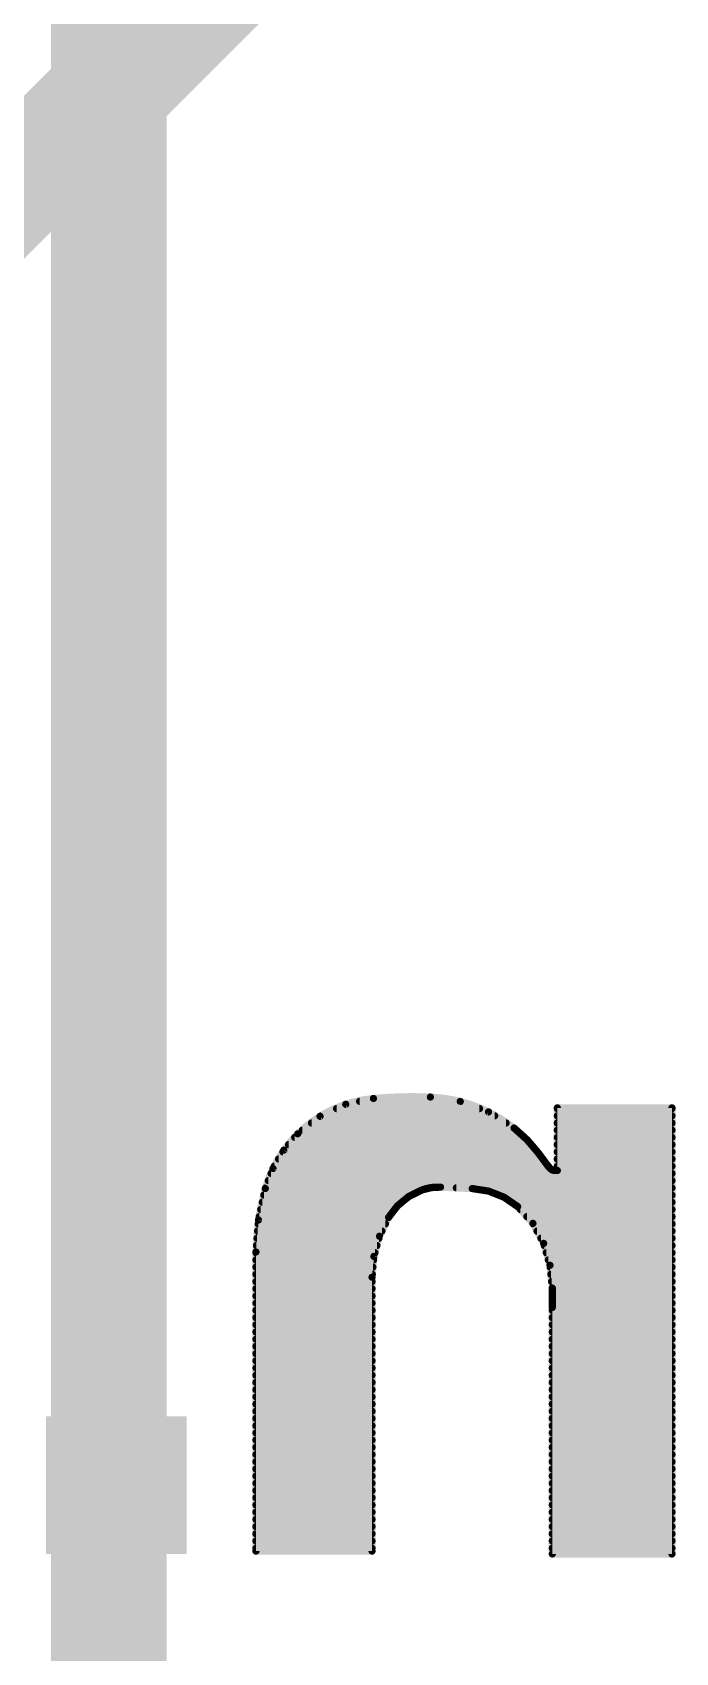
# Model space of a CAD drawing. Extents: x -2.6 to 78.8, y -16.5 to 68.7.
# Drawn here: x 34.27 to 36.54, y 23.58 to 29.29 of the extents above; entities that cross this region are included whole.
import ezdxf

# ---------------------------------------------------------------- set-up
doc = ezdxf.new("R2010")
doc.units = 0
for name, color, linetype in [('1', 12, 'CONTINUOUS'), ('16', 132, 'CONTINUOUS'), ('22', 40, 'CONTINUOUS')]:
    doc.layers.add(name, color=color, linetype=linetype)

# ---------------------------------------------------------------- blocks, each defined once
blk = doc.blocks.new('RECT')
blk.add_solid([(-0.5, -0.5), (0.5, -0.5), (-0.5, 0.5), (0.5, 0.5)])

msp = doc.modelspace()

# ---------------------------------------------------------------- linework, layer by layer
at = {"layer": '1', "const_width": 0.4064}
msp.add_lwpolyline([(34.544, 20.2082), (34.544, 48.641)], dxfattribs=at)
at = {"layer": '16', "const_width": 0.4064}
msp.add_lwpolyline([(33.02, 27.559), (35.941, 30.48)], dxfattribs=at)
at = {"layer": '22'}
for points, const_width in [([(35.4762, 25.5372, 0.1741), (35.2095, 25.4127)], 0.0254), ([(35.3772, 25.5229, 1), (35.3798, 25.5105)], 0.0127), ([(35.3812, 25.5109, 1), (35.3758, 25.5224)], 0.0127), ([(35.4276, 25.5334, 1), (35.4276, 25.5206)], 0.0127), ([(35.6768, 25.5422, 0.0335), (35.4762, 25.5372)], 0.0254), ([(35.476, 25.5435, 1), (35.4764, 25.5309)], 0.0127), ([(35.4756, 25.5435, 1), (35.4768, 25.5309)], 0.0127), ([(35.4775, 25.531, 1), (35.4749, 25.5434)], 0.0127), ([(35.4768, 25.5309, 1), (35.4756, 25.5435)], 0.0127), ([(35.6777, 25.5485, 1), (35.6759, 25.5359)], 0.0127), ([(35.9715, 25.433, 0.1577), (35.6768, 25.5422)], 0.0254), ([(35.6771, 25.5485, 1), (35.6765, 25.5359)], 0.0127), ([(35.6765, 25.5359, 1), (35.6771, 25.5485)], 0.0127), ([(35.677, 25.5359, 1), (35.6766, 25.5485)], 0.0127), ([(35.7842, 25.5327, 1), (35.7798, 25.5208)], 0.0127), ([(35.78, 25.5206, 1), (35.78, 25.5334)], 0.0127), ([(35.781, 25.5204, 1), (35.7829, 25.533)], 0.0127), ([(35.2853, 25.4802, 1), (35.2907, 25.4687)], 0.0127), ([(35.2919, 25.4694, 1), (35.2841, 25.4794)], 0.0127), ([(35.2918, 25.4826, 1), (35.2918, 25.4699)], 0.0127), ([(35.3462, 25.508, 1), (35.3462, 25.4952)], 0.0127), ([(35.8497, 25.4952, 1), (35.8497, 25.508)], 0.0127), ([(35.885, 25.4951, 1), (35.8782, 25.4844)], 0.0127), ([(35.8794, 25.4838, 1), (35.8838, 25.4957)], 0.0127), ([(35.9031, 25.4699, 1), (35.9031, 25.4826)], 0.0127), ([(36.1239, 25.5105, 1), (36.1239, 25.4977)], 0.0127), ([(36.1239, 25.5105, 1), (36.1239, 25.4977)], 0.0127), ([(36.1239, 25.508, 1), (36.1239, 25.4952)], 0.0127), ([(36.1239, 25.4826, 1), (36.1239, 25.4699)], 0.0127), ([(36.1302, 25.5041, 1), (36.1176, 25.5041)], 0.0127), ([(36.1302, 25.5041, 1), (36.1176, 25.5041)], 0.0127), ([(36.5341, 25.5041, 1), (36.5214, 25.5041)], 0.0127), ([(36.5341, 25.5041, 1), (36.5214, 25.5041)], 0.0127), ([(36.5277, 25.4977, 1), (36.5277, 25.5105)], 0.0127), ([(36.5277, 25.4977, 1), (36.5277, 25.5105)], 0.0127), ([(36.5277, 25.4952, 1), (36.5277, 25.508)], 0.0127), ([(36.5277, 25.4699, 1), (36.5277, 25.4826)], 0.0127), ([(35.2095, 25.4127, 0.1281), (35.0952, 25.2197)], 0.0254), ([(35.1987, 25.4064, 1), (35.1987, 25.3937)], 0.0127), ([(35.2056, 25.4177, 1), (35.2134, 25.4077)], 0.0127), ([(35.205, 25.4172, 1), (35.214, 25.4082)], 0.0127), ([(35.2143, 25.4086, 1), (35.2047, 25.4168)], 0.0127), ([(35.214, 25.4082, 1), (35.205, 25.4172)], 0.0127), ([(35.2256, 25.4318, 1), (35.2256, 25.419)], 0.0127), ([(35.2579, 25.4572, 1), (35.2579, 25.4444)], 0.0127), ([(35.9433, 25.4444, 1), (35.9433, 25.4572)], 0.0127), ([(35.9758, 25.4377, 1), (35.9672, 25.4283)], 0.0127), ([(36.0578, 25.3441, 0.0664), (35.9715, 25.433)], 0.0254), ([(35.9754, 25.438, 1), (35.9676, 25.428)], 0.0127), ([(35.9676, 25.428, 1), (35.9754, 25.438)], 0.0127), ([(35.9681, 25.4276, 1), (35.9749, 25.4384)], 0.0127), ([(35.9799, 25.419, 1), (35.9799, 25.4318)], 0.0127), ([(36.0081, 25.3937, 1), (36.0081, 25.4064)], 0.0127), ([(36.1239, 25.4572, 1), (36.1239, 25.4444)], 0.0127), ([(36.1239, 25.4318, 1), (36.1239, 25.419)], 0.0127), ([(36.1239, 25.4064, 1), (36.1239, 25.3937)], 0.0127), ([(36.5277, 25.4444, 1), (36.5277, 25.4572)], 0.0127), ([(36.5277, 25.419, 1), (36.5277, 25.4318)], 0.0127), ([(36.5277, 25.3937, 1), (36.5277, 25.4064)], 0.0127), ([(35.1571, 25.3556, 1), (35.1571, 25.3428)], 0.0127), ([(35.1558, 25.3593, 1), (35.1654, 25.3511)], 0.0127), ([(35.1661, 25.3519, 1), (35.1551, 25.3584)], 0.0127), ([(35.1771, 25.381, 1), (35.1771, 25.3682)], 0.0127), ([(36.0224, 25.3955, 1), (36.0128, 25.3873)], 0.0127), ([(36.0133, 25.3867, 1), (36.0219, 25.3961)], 0.0127), ([(36.0319, 25.3682, 1), (36.0319, 25.381)], 0.0127), ([(36.0629, 25.3479, 1), (36.0527, 25.3403)], 0.0127), ([(36.0858, 25.306, 0.0022), (36.0578, 25.3441)], 0.0254), ([(36.0629, 25.3479, 1), (36.0527, 25.3403)], 0.0127), ([(36.0527, 25.3403, 1), (36.0629, 25.3479)], 0.0127), ([(36.053, 25.34, 1), (36.0626, 25.3482)], 0.0127), ([(36.0535, 25.3428, 1), (36.0535, 25.3556)], 0.0127), ([(36.1239, 25.381, 1), (36.1239, 25.3682)], 0.0127), ([(36.1239, 25.3556, 1), (36.1239, 25.3428)], 0.0127), ([(36.5277, 25.3682, 1), (36.5277, 25.381)], 0.0127), ([(36.5277, 25.3428, 1), (36.5277, 25.3556)], 0.0127), ([(35.1167, 25.2935, 1), (35.1276, 25.287)], 0.0127), ([(35.1281, 25.288, 1), (35.1162, 25.2925)], 0.0127), ([(35.127, 25.3048, 1), (35.127, 25.292)], 0.0127), ([(35.142, 25.3302, 1), (35.142, 25.3175)], 0.0127), ([(36.0727, 25.3175, 1), (36.0727, 25.3302)], 0.0127), ([(36.0907, 25.3101, 1), (36.0809, 25.3019)], 0.0127), ([(36.0858, 25.306, 0.0333), (36.0985, 25.2908)], 0.0254), ([(36.0909, 25.3097, 1), (36.0807, 25.3023)], 0.0127), ([(36.0807, 25.3022, 1), (36.0909, 25.3098)], 0.0127), ([(36.0807, 25.3023, 1), (36.0909, 25.3097)], 0.0127), ([(36.1021, 25.296, 1), (36.0949, 25.2856)], 0.0127), ([(36.0985, 25.2908, 0.205), (36.1163, 25.2832)], 0.0254), ([(36.1031, 25.2952, 1), (36.0939, 25.2864)], 0.0127), ([(36.0922, 25.292, 1), (36.0922, 25.3048)], 0.0127), ([(36.0936, 25.2867, 1), (36.1034, 25.2949)], 0.0127), ([(36.0939, 25.2864, 1), (36.1031, 25.2952)], 0.0127), ([(36.1079, 25.2914, 1), (36.1054, 25.279)], 0.0127), ([(36.103, 25.28, 1), (36.1102, 25.2904)], 0.0127), ([(36.1239, 25.3302, 1), (36.1239, 25.3175)], 0.0127), ([(36.1239, 25.3048, 1), (36.1239, 25.292)], 0.0127), ([(36.5277, 25.3175, 1), (36.5277, 25.3302)], 0.0127), ([(36.5277, 25.292, 1), (36.5277, 25.3048)], 0.0127), ([(35.1059, 25.254, 1), (35.1059, 25.2413)], 0.0127), ([(35.1156, 25.2794, 1), (35.1156, 25.2666)], 0.0127), ([(36.1163, 25.2896, 1), (36.1163, 25.2768)], 0.0127), ([(36.1163, 25.2896, 1), (36.1163, 25.2768)], 0.0127), ([(36.115, 25.277, 1), (36.1176, 25.2894)], 0.0127), ([(36.1163, 25.2769, 1), (36.1163, 25.2895)], 0.0127), ([(36.1176, 25.2832, 1), (36.1302, 25.2832)], 0.0127), ([(36.1176, 25.2832, 1), (36.1302, 25.2832)], 0.0127), ([(36.1239, 25.2768, 1), (36.1239, 25.2896)], 0.0127), ([(36.1239, 25.2768, 1), (36.1239, 25.2896)], 0.0127), ([(36.5277, 25.2666, 1), (36.5277, 25.2794)], 0.0127), ([(36.5277, 25.2413, 1), (36.5277, 25.254)], 0.0127), ([(35.0952, 25.2197, 0.0668), (35.0622, 24.9961)], 0.0254), ([(35.0847, 25.1778, 1), (35.0847, 25.1651)], 0.0127), ([(35.0902, 25.2032, 1), (35.0902, 25.1904)], 0.0127), ([(35.0893, 25.222, 1), (35.1011, 25.2174)], 0.0127), ([(35.0891, 25.2215, 1), (35.1013, 25.2179)], 0.0127), ([(35.1014, 25.2184, 1), (35.089, 25.221)], 0.0127), ([(35.1013, 25.2179, 1), (35.0891, 25.2215)], 0.0127), ([(35.0962, 25.2286, 1), (35.0962, 25.2158)], 0.0127), ([(35.6464, 25.2146, 0.1719), (35.5295, 25.1181)], 0.0254), ([(35.5759, 25.1651, 1), (35.5759, 25.1778)], 0.0127), ([(35.5976, 25.1973, 1), (35.6032, 25.186)], 0.0127), ([(35.6044, 25.1867, 1), (35.5964, 25.1965)], 0.0127), ([(35.6107, 25.1904, 1), (35.6107, 25.2032)], 0.0127), ([(35.6448, 25.2208, 1), (35.648, 25.2084)], 0.0127), ([(35.7124, 25.2247, 0.0992), (35.6464, 25.2146)], 0.0254), ([(35.6442, 25.2206, 1), (35.6486, 25.2086)], 0.0127), ([(35.6492, 25.2089, 1), (35.6436, 25.2203)], 0.0127), ([(35.6486, 25.2086, 1), (35.6442, 25.2206)], 0.0127), ([(35.6786, 25.2293, 1), (35.6792, 25.2166)], 0.0127), ([(35.6761, 25.2158, 1), (35.6761, 25.2286)], 0.0127), ([(35.6805, 25.2168, 1), (35.6773, 25.2291)], 0.0127), ([(35.7127, 25.231, 1), (35.7121, 25.2184)], 0.0127), ([(35.7124, 25.2247, 0.0006), (35.8242, 25.2197)], 0.0254), ([(35.7127, 25.231, 1), (35.7121, 25.2184)], 0.0127), ([(35.7127, 25.2184, 1), (35.7121, 25.231)], 0.0127), ([(35.7121, 25.2184, 1), (35.7127, 25.231)], 0.0127), ([(35.7683, 25.2286, 1), (35.7683, 25.2158)], 0.0127), ([(35.8252, 25.226, 1), (35.8232, 25.2134)], 0.0127), ([(35.9842, 25.1562, 0.1688), (35.8242, 25.2197)], 0.0254), ([(35.8245, 25.226, 1), (35.8239, 25.2134)], 0.0127), ([(35.8239, 25.2134, 1), (35.8245, 25.226)], 0.0127), ([(35.8239, 25.2134, 1), (35.8245, 25.226)], 0.0127), ([(35.8842, 25.2166, 1), (35.8795, 25.2048)], 0.0127), ([(35.8809, 25.2044, 1), (35.8828, 25.217)], 0.0127), ([(35.9169, 25.2032, 1), (35.9169, 25.1904)], 0.0127), ([(35.9397, 25.1944, 1), (35.9325, 25.1839)], 0.0127), ([(35.9337, 25.1833, 1), (35.9384, 25.1951)], 0.0127), ([(35.962, 25.1778, 1), (35.962, 25.1651)], 0.0127), ([(36.5277, 25.2158, 1), (36.5277, 25.2286)], 0.0127), ([(36.5277, 25.1904, 1), (36.5277, 25.2032)], 0.0127), ([(36.5277, 25.1651, 1), (36.5277, 25.1778)], 0.0127), ([(35.0737, 25.127, 1), (35.0737, 25.1142)], 0.0127), ([(35.0792, 25.1524, 1), (35.0792, 25.1396)], 0.0127), ([(35.5295, 25.1181, 0.136), (35.4711, 24.9072)], 0.0254), ([(35.5245, 25.122, 1), (35.5345, 25.1142)], 0.0127), ([(35.5241, 25.1214, 1), (35.5349, 25.1148)], 0.0127), ([(35.5352, 25.1153, 1), (35.5238, 25.1209)], 0.0127), ([(35.5349, 25.1148, 1), (35.5241, 25.1214)], 0.0127), ([(35.5314, 25.1142, 1), (35.5314, 25.127)], 0.0127), ([(35.5509, 25.1396, 1), (35.5509, 25.1524)], 0.0127), ([(35.5567, 25.1638, 1), (35.5648, 25.154)], 0.0127), ([(35.5658, 25.155, 1), (35.5557, 25.1628)], 0.0127), ([(35.9889, 25.1605, 1), (35.9795, 25.1519)], 0.0127), ([(36.0756, 25.0266, 0.1229), (35.9842, 25.1562)], 0.0254), ([(35.9883, 25.161, 1), (35.9801, 25.1514)], 0.0127), ([(35.9801, 25.1514, 1), (35.9883, 25.161)], 0.0127), ([(35.9806, 25.151, 1), (35.9878, 25.1614)], 0.0127), ([(35.9934, 25.1524, 1), (35.9934, 25.1396)], 0.0127), ([(36.0165, 25.127, 1), (36.0165, 25.1142)], 0.0127), ([(36.5277, 25.1396, 1), (36.5277, 25.1524)], 0.0127), ([(36.5277, 25.1142, 1), (36.5277, 25.127)], 0.0127), ([(35.0681, 25.0762, 1), (35.0681, 25.0634)], 0.0127), ([(35.0701, 25.1016, 1), (35.0701, 25.0889)], 0.0127), ([(35.065, 25.1103, 1), (35.0774, 25.1077)], 0.0127), ([(35.0776, 25.1085, 1), (35.0649, 25.1095)], 0.0127), ([(35.5061, 25.0634, 1), (35.5061, 25.0762)], 0.0127), ([(35.5184, 25.0889, 1), (35.5184, 25.1016)], 0.0127), ([(36.0435, 25.1, 1), (36.0323, 25.094)], 0.0127), ([(36.0388, 25.1016, 1), (36.0388, 25.0889)], 0.0127), ([(36.0332, 25.0928, 1), (36.0426, 25.1013)], 0.0127), ([(36.0524, 25.0762, 1), (36.0524, 25.0634)], 0.0127), ([(36.5277, 25.0889, 1), (36.5277, 25.1016)], 0.0127), ([(36.5277, 25.0634, 1), (36.5277, 25.0762)], 0.0127), ([(35.064, 25.0254, 1), (35.064, 25.0127)], 0.0127), ([(35.0661, 25.0508, 1), (35.0661, 25.038)], 0.0127), ([(35.4883, 25.0127, 1), (35.4883, 25.0254)], 0.0127), ([(35.4917, 25.0545, 1), (35.5031, 25.0489)], 0.0127), ([(35.5035, 25.05, 1), (35.4913, 25.0534)], 0.0127), ([(35.4954, 25.038, 1), (35.4954, 25.0508)], 0.0127), ([(36.0661, 25.0508, 1), (36.0661, 25.038)], 0.0127), ([(36.0817, 25.0284, 1), (36.0695, 25.0248)], 0.0127), ([(36.1061, 24.8691, 0.0895), (36.0756, 25.0266)], 0.0254), ([(36.0815, 25.0289, 1), (36.0697, 25.0243)], 0.0127), ([(36.0697, 25.0243, 1), (36.0815, 25.0289)], 0.0127), ([(36.07, 25.0236, 1), (36.0812, 25.0296)], 0.0127), ([(36.0778, 25.0254, 1), (36.0778, 25.0127)], 0.0127), ([(36.5277, 25.038, 1), (36.5277, 25.0508)], 0.0127), ([(36.5277, 25.0127, 1), (36.5277, 25.0254)], 0.0127), ([(35.0622, 25, 1), (35.0622, 24.9872)], 0.0127), ([(35.0559, 24.9966, 1), (35.0685, 24.9956)], 0.0127), ([(35.0559, 24.9962, 1), (35.0685, 24.996)], 0.0127), ([(35.0622, 24.9746, 1), (35.0622, 24.9618)], 0.0127), ([(35.0622, 24.9492, 1), (35.0622, 24.9365)], 0.0127), ([(35.0686, 24.9961, 1), (35.0559, 24.9961)], 0.0127), ([(35.0686, 24.9961, 1), (35.0559, 24.9961)], 0.0127), ([(35.4716, 24.9823, 1), (35.4838, 24.9789)], 0.0127), ([(35.484, 24.9801, 1), (35.4714, 24.9812)], 0.0127), ([(35.4743, 24.9365, 1), (35.4743, 24.9492)], 0.0127), ([(35.4766, 24.9618, 1), (35.4766, 24.9746)], 0.0127), ([(35.4813, 24.9872, 1), (35.4813, 25)], 0.0127), ([(36.0851, 25, 1), (36.0851, 24.9872)], 0.0127), ([(36.0924, 24.9746, 1), (36.0924, 24.9618)], 0.0127), ([(36.1042, 24.9499, 1), (36.0916, 24.9486)], 0.0127), ([(36.0918, 24.9475, 1), (36.104, 24.951)], 0.0127), ([(36.0986, 24.9492, 1), (36.0986, 24.9365)], 0.0127), ([(36.5277, 24.9872, 1), (36.5277, 25)], 0.0127), ([(36.5277, 24.9618, 1), (36.5277, 24.9746)], 0.0127), ([(36.5277, 24.9365, 1), (36.5277, 24.9492)], 0.0127), ([(35.0622, 24.9238, 1), (35.0622, 24.911)], 0.0127), ([(35.0622, 24.8984, 1), (35.0622, 24.8856)], 0.0127), ([(35.4774, 24.9072, 1), (35.4648, 24.9072)], 0.0127), ([(35.4774, 24.9072, 1), (35.4648, 24.9072)], 0.0127), ([(35.4648, 24.9078, 1), (35.4774, 24.9066)], 0.0127), ([(35.4648, 24.9072, 1), (35.4774, 24.9072)], 0.0127), ([(35.4711, 24.8856, 1), (35.4711, 24.8984)], 0.0127), ([(35.472, 24.911, 1), (35.472, 24.9238)], 0.0127), ([(36.1012, 24.9238, 1), (36.1012, 24.911)], 0.0127), ([(36.1038, 24.8984, 1), (36.1038, 24.8856)], 0.0127), ([(36.5277, 24.911, 1), (36.5277, 24.9238)], 0.0127), ([(36.5277, 24.8856, 1), (36.5277, 24.8984)], 0.0127), ([(35.0622, 24.873, 1), (35.0622, 24.8603)], 0.0127), ([(35.0622, 24.8476, 1), (35.0622, 24.8348)], 0.0127), ([(35.4711, 24.8603, 1), (35.4711, 24.873)], 0.0127), ([(35.4711, 24.8348, 1), (35.4711, 24.8476)], 0.0127), ([(36.1061, 24.8006, 0.0064), (36.1061, 24.8691)], 0.0254), ([(36.1124, 24.8692, 1), (36.0998, 24.869)], 0.0127), ([(36.1061, 24.873, 1), (36.1061, 24.8603)], 0.0127), ([(36.1061, 24.8476, 1), (36.1061, 24.8348)], 0.0127), ([(36.1125, 24.8691, 1), (36.0998, 24.8691)], 0.0127), ([(36.0998, 24.8685, 1), (36.1124, 24.8697)], 0.0127), ([(36.0998, 24.869, 1), (36.1124, 24.8692)], 0.0127), ([(36.5277, 24.8603, 1), (36.5277, 24.873)], 0.0127), ([(36.5277, 24.8348, 1), (36.5277, 24.8476)], 0.0127), ([(35.0622, 24.8222, 1), (35.0622, 24.8094)], 0.0127), ([(35.0622, 24.7968, 1), (35.0622, 24.7841)], 0.0127), ([(35.4711, 24.8094, 1), (35.4711, 24.8222)], 0.0127), ([(35.4711, 24.7841, 1), (35.4711, 24.7968)], 0.0127), ([(36.1061, 24.8222, 1), (36.1061, 24.8094)], 0.0127), ([(36.0998, 24.8007, 1), (36.1124, 24.8005)], 0.0127), ([(36.1061, 24.7968, 1), (36.1061, 24.7841)], 0.0127), ([(36.1125, 24.8006, 1), (36.0998, 24.8006)], 0.0127), ([(36.5277, 24.8094, 1), (36.5277, 24.8222)], 0.0127), ([(36.5277, 24.7841, 1), (36.5277, 24.7968)], 0.0127), ([(35.0622, 24.7714, 1), (35.0622, 24.7586)], 0.0127), ([(35.0622, 24.746, 1), (35.0622, 24.7333)], 0.0127), ([(35.0622, 24.7206, 1), (35.0622, 24.7079)], 0.0127), ([(35.4711, 24.7586, 1), (35.4711, 24.7714)], 0.0127), ([(35.4711, 24.7333, 1), (35.4711, 24.746)], 0.0127), ([(35.4711, 24.7079, 1), (35.4711, 24.7206)], 0.0127), ([(36.1061, 24.7714, 1), (36.1061, 24.7586)], 0.0127), ([(36.1061, 24.746, 1), (36.1061, 24.7333)], 0.0127), ([(36.1061, 24.7206, 1), (36.1061, 24.7079)], 0.0127), ([(36.5277, 24.7586, 1), (36.5277, 24.7714)], 0.0127), ([(36.5277, 24.7333, 1), (36.5277, 24.746)], 0.0127), ([(36.5277, 24.7079, 1), (36.5277, 24.7206)], 0.0127), ([(35.0622, 24.6952, 1), (35.0622, 24.6824)], 0.0127), ([(35.0622, 24.6698, 1), (35.0622, 24.6571)], 0.0127), ([(35.4711, 24.6824, 1), (35.4711, 24.6952)], 0.0127), ([(35.4711, 24.6571, 1), (35.4711, 24.6698)], 0.0127), ([(36.1061, 24.6952, 1), (36.1061, 24.6824)], 0.0127), ([(36.1061, 24.6698, 1), (36.1061, 24.6571)], 0.0127), ([(36.5277, 24.6824, 1), (36.5277, 24.6952)], 0.0127), ([(36.5277, 24.6571, 1), (36.5277, 24.6698)], 0.0127), ([(35.0622, 24.6444, 1), (35.0622, 24.6317)], 0.0127), ([(35.0622, 24.619, 1), (35.0622, 24.6062)], 0.0127), ([(35.4711, 24.6317, 1), (35.4711, 24.6444)], 0.0127), ([(35.4711, 24.6062, 1), (35.4711, 24.619)], 0.0127), ([(36.1061, 24.6444, 1), (36.1061, 24.6317)], 0.0127), ([(36.1061, 24.619, 1), (36.1061, 24.6062)], 0.0127), ([(36.5277, 24.6317, 1), (36.5277, 24.6444)], 0.0127), ([(36.5277, 24.6062, 1), (36.5277, 24.619)], 0.0127), ([(35.0622, 24.5936, 1), (35.0622, 24.5809)], 0.0127), ([(35.0622, 24.5682, 1), (35.0622, 24.5555)], 0.0127), ([(35.4711, 24.5809, 1), (35.4711, 24.5936)], 0.0127), ([(35.4711, 24.5555, 1), (35.4711, 24.5682)], 0.0127), ([(36.1061, 24.5936, 1), (36.1061, 24.5809)], 0.0127), ([(36.1061, 24.5682, 1), (36.1061, 24.5555)], 0.0127), ([(36.5277, 24.5809, 1), (36.5277, 24.5936)], 0.0127), ([(36.5277, 24.5555, 1), (36.5277, 24.5682)], 0.0127), ([(35.0622, 24.5428, 1), (35.0622, 24.53)], 0.0127), ([(35.0622, 24.5174, 1), (35.0622, 24.5047)], 0.0127), ([(35.0622, 24.492, 1), (35.0622, 24.4793)], 0.0127), ([(35.4711, 24.53, 1), (35.4711, 24.5428)], 0.0127), ([(35.4711, 24.5047, 1), (35.4711, 24.5174)], 0.0127), ([(35.4711, 24.4793, 1), (35.4711, 24.492)], 0.0127), ([(36.1061, 24.5428, 1), (36.1061, 24.53)], 0.0127), ([(36.1061, 24.5174, 1), (36.1061, 24.5047)], 0.0127), ([(36.1061, 24.492, 1), (36.1061, 24.4793)], 0.0127), ([(36.5277, 24.53, 1), (36.5277, 24.5428)], 0.0127), ([(36.5277, 24.5047, 1), (36.5277, 24.5174)], 0.0127), ([(36.5277, 24.4793, 1), (36.5277, 24.492)], 0.0127), ([(35.0622, 24.4666, 1), (35.0622, 24.4538)], 0.0127), ([(35.0622, 24.4412, 1), (35.0622, 24.4285)], 0.0127), ([(35.4711, 24.4538, 1), (35.4711, 24.4666)], 0.0127), ([(35.4711, 24.4285, 1), (35.4711, 24.4412)], 0.0127), ([(36.1061, 24.4666, 1), (36.1061, 24.4538)], 0.0127), ([(36.1061, 24.4412, 1), (36.1061, 24.4285)], 0.0127), ([(36.5277, 24.4538, 1), (36.5277, 24.4666)], 0.0127), ([(36.5277, 24.4285, 1), (36.5277, 24.4412)], 0.0127), ([(35.0622, 24.4158, 1), (35.0622, 24.4031)], 0.0127), ([(35.0622, 24.3904, 1), (35.0622, 24.3776)], 0.0127), ([(35.4711, 24.4031, 1), (35.4711, 24.4158)], 0.0127), ([(35.4711, 24.3776, 1), (35.4711, 24.3904)], 0.0127), ([(36.1061, 24.4158, 1), (36.1061, 24.4031)], 0.0127), ([(36.1061, 24.3904, 1), (36.1061, 24.3776)], 0.0127), ([(36.5277, 24.4031, 1), (36.5277, 24.4158)], 0.0127), ([(36.5277, 24.3776, 1), (36.5277, 24.3904)], 0.0127), ([(35.0622, 24.365, 1), (35.0622, 24.3523)], 0.0127), ([(35.0622, 24.3396, 1), (35.0622, 24.3269)], 0.0127), ([(35.4711, 24.3523, 1), (35.4711, 24.365)], 0.0127), ([(35.4711, 24.3269, 1), (35.4711, 24.3396)], 0.0127), ([(36.1061, 24.365, 1), (36.1061, 24.3523)], 0.0127), ([(36.1061, 24.3396, 1), (36.1061, 24.3269)], 0.0127), ([(36.5277, 24.3523, 1), (36.5277, 24.365)], 0.0127), ([(36.5277, 24.3269, 1), (36.5277, 24.3396)], 0.0127), ([(35.0622, 24.3142, 1), (35.0622, 24.3014)], 0.0127), ([(35.0622, 24.2888, 1), (35.0622, 24.2761)], 0.0127), ([(35.0622, 24.2634, 1), (35.0622, 24.2507)], 0.0127), ([(35.4711, 24.3014, 1), (35.4711, 24.3142)], 0.0127), ([(35.4711, 24.2761, 1), (35.4711, 24.2888)], 0.0127), ([(35.4711, 24.2507, 1), (35.4711, 24.2634)], 0.0127), ([(36.1061, 24.3142, 1), (36.1061, 24.3014)], 0.0127), ([(36.1061, 24.2888, 1), (36.1061, 24.2761)], 0.0127), ([(36.1061, 24.2634, 1), (36.1061, 24.2507)], 0.0127), ([(36.5277, 24.3014, 1), (36.5277, 24.3142)], 0.0127), ([(36.5277, 24.2761, 1), (36.5277, 24.2888)], 0.0127), ([(36.5277, 24.2507, 1), (36.5277, 24.2634)], 0.0127), ([(35.0622, 24.238, 1), (35.0622, 24.2252)], 0.0127), ([(35.0622, 24.2126, 1), (35.0622, 24.1999)], 0.0127), ([(35.4711, 24.2252, 1), (35.4711, 24.238)], 0.0127), ([(35.4711, 24.1999, 1), (35.4711, 24.2126)], 0.0127), ([(36.1061, 24.238, 1), (36.1061, 24.2252)], 0.0127), ([(36.1061, 24.2126, 1), (36.1061, 24.1999)], 0.0127), ([(36.5277, 24.2252, 1), (36.5277, 24.238)], 0.0127), ([(36.5277, 24.1999, 1), (36.5277, 24.2126)], 0.0127), ([(35.0622, 24.1872, 1), (35.0622, 24.1745)], 0.0127), ([(35.0622, 24.1618, 1), (35.0622, 24.149)], 0.0127), ([(35.4711, 24.1745, 1), (35.4711, 24.1872)], 0.0127), ([(35.4711, 24.149, 1), (35.4711, 24.1618)], 0.0127), ([(36.1061, 24.1872, 1), (36.1061, 24.1745)], 0.0127), ([(36.1061, 24.1618, 1), (36.1061, 24.149)], 0.0127), ([(36.5277, 24.1745, 1), (36.5277, 24.1872)], 0.0127), ([(36.5277, 24.149, 1), (36.5277, 24.1618)], 0.0127), ([(35.0622, 24.1364, 1), (35.0622, 24.1237)], 0.0127), ([(35.0622, 24.111, 1), (35.0622, 24.0983)], 0.0127), ([(35.4711, 24.1237, 1), (35.4711, 24.1364)], 0.0127), ([(35.4711, 24.0983, 1), (35.4711, 24.111)], 0.0127), ([(36.1061, 24.1364, 1), (36.1061, 24.1237)], 0.0127), ([(36.1061, 24.111, 1), (36.1061, 24.0983)], 0.0127), ([(36.5277, 24.1237, 1), (36.5277, 24.1364)], 0.0127), ([(36.5277, 24.0983, 1), (36.5277, 24.111)], 0.0127), ([(35.0622, 24.0856, 1), (35.0622, 24.0728)], 0.0127), ([(35.0622, 24.0602, 1), (35.0622, 24.0475)], 0.0127), ([(35.0622, 24.0348, 1), (35.0622, 24.0221)], 0.0127), ([(35.4711, 24.0728, 1), (35.4711, 24.0856)], 0.0127), ([(35.4711, 24.0475, 1), (35.4711, 24.0602)], 0.0127), ([(35.4711, 24.0221, 1), (35.4711, 24.0348)], 0.0127), ([(36.1061, 24.0856, 1), (36.1061, 24.0728)], 0.0127), ([(36.1061, 24.0602, 1), (36.1061, 24.0475)], 0.0127), ([(36.1061, 24.0348, 1), (36.1061, 24.0221)], 0.0127), ([(36.5277, 24.0728, 1), (36.5277, 24.0856)], 0.0127), ([(36.5277, 24.0475, 1), (36.5277, 24.0602)], 0.0127), ([(36.5277, 24.0221, 1), (36.5277, 24.0348)], 0.0127), ([(35.0622, 24.0094, 1), (35.0622, 23.9966)], 0.0127), ([(35.0622, 23.984, 1), (35.0622, 23.9713)], 0.0127), ([(35.4711, 23.9966, 1), (35.4711, 24.0094)], 0.0127), ([(35.4711, 23.9713, 1), (35.4711, 23.984)], 0.0127), ([(36.1061, 24.0094, 1), (36.1061, 23.9966)], 0.0127), ([(36.1061, 23.984, 1), (36.1061, 23.9713)], 0.0127), ([(36.5277, 23.9966, 1), (36.5277, 24.0094)], 0.0127), ([(36.5277, 23.9713, 1), (36.5277, 23.984)], 0.0127), ([(35.0622, 23.9586, 1), (35.0622, 23.9459)], 0.0127), ([(35.0622, 23.9484, 1), (35.0622, 23.9356)], 0.0127), ([(35.0622, 23.9484, 1), (35.0622, 23.9356)], 0.0127), ([(35.0559, 23.942, 1), (35.0686, 23.942)], 0.0127), ([(35.0559, 23.942, 1), (35.0686, 23.942)], 0.0127), ([(35.4648, 23.942, 1), (35.4774, 23.942)], 0.0127), ([(35.4648, 23.942, 1), (35.4774, 23.942)], 0.0127), ([(35.4711, 23.9459, 1), (35.4711, 23.9586)], 0.0127), ([(35.4711, 23.9356, 1), (35.4711, 23.9484)], 0.0127), ([(35.4711, 23.9356, 1), (35.4711, 23.9484)], 0.0127), ([(36.1061, 23.9586, 1), (36.1061, 23.9459)], 0.0127), ([(36.1061, 23.9383, 1), (36.1061, 23.9256)], 0.0127), ([(36.1061, 23.9383, 1), (36.1061, 23.9256)], 0.0127), ([(36.0998, 23.9319, 1), (36.1125, 23.9319)], 0.0127), ([(36.0998, 23.9319, 1), (36.1125, 23.9319)], 0.0127), ([(36.5214, 23.9319, 1), (36.5341, 23.9319)], 0.0127), ([(36.5214, 23.9319, 1), (36.5341, 23.9319)], 0.0127), ([(36.5277, 23.9459, 1), (36.5277, 23.9586)], 0.0127), ([(36.5277, 23.9256, 1), (36.5277, 23.9383)], 0.0127), ([(36.5277, 23.9256, 1), (36.5277, 23.9383)], 0.0127)]:
    msp.add_lwpolyline(points, format="xyb", dxfattribs=dict(at, const_width=const_width))
at = {"layer": '22', "const_width": 0.0254}
for points in [[(35.3785, 25.5167), (35.288, 25.4744)], [(35.4762, 25.5372), (35.3785, 25.5167)], [(35.4276, 25.527), (35.78, 25.527)], [(35.6768, 25.5422), (35.4762, 25.5372)], [(35.782, 25.5267), (35.6768, 25.5422)], [(35.8816, 25.4898), (35.782, 25.5267)], [(35.288, 25.4744), (35.2095, 25.4127)], [(35.2918, 25.4762), (35.9031, 25.4762)], [(35.3462, 25.5016), (35.8497, 25.5016)], [(35.9715, 25.433), (35.8816, 25.4898)], [(36.5277, 25.5041), (36.1239, 25.5041)], [(36.1239, 25.5041), (36.1239, 25.2832)], [(36.5277, 25.5041), (36.1239, 25.5041)], [(36.1239, 25.5041), (36.1239, 25.2832)], [(36.1239, 25.5016), (36.5277, 25.5016)], [(36.1239, 25.4762), (36.5277, 25.4762)], [(36.5277, 23.9319), (36.5277, 25.5041)], [(36.5277, 23.9319), (36.5277, 25.5041)], [(35.2095, 25.4127), (35.1606, 25.3552)], [(35.1987, 25.4), (36.0081, 25.4)], [(35.2256, 25.4254), (35.9799, 25.4254)], [(35.2579, 25.4508), (35.9433, 25.4508)], [(36.0176, 25.3914), (35.9715, 25.433)], [(36.1239, 25.4508), (36.5277, 25.4508)], [(36.1239, 25.4254), (36.5277, 25.4254)], [(36.1239, 25.4), (36.5277, 25.4)], [(35.1606, 25.3552), (35.1221, 25.2902)], [(35.1571, 25.3492), (36.0535, 25.3492)], [(35.1771, 25.3746), (36.0319, 25.3746)], [(36.0578, 25.3441), (36.0176, 25.3914)], [(36.0858, 25.306), (36.0578, 25.3441)], [(36.1239, 25.3746), (36.5277, 25.3746)], [(36.1239, 25.3492), (36.5277, 25.3492)], [(35.1221, 25.2902), (35.0952, 25.2197)], [(35.127, 25.2984), (36.0922, 25.2984)], [(35.142, 25.3238), (36.0727, 25.3238)], [(36.0985, 25.2908), (36.0858, 25.306)], [(36.1066, 25.2852), (36.0985, 25.2908)], [(36.1163, 25.2832), (36.1066, 25.2852)], [(36.1239, 25.3238), (36.5277, 25.3238)], [(36.1239, 25.2984), (36.5277, 25.2984)], [(35.1059, 25.2476), (36.5277, 25.2476)], [(35.1156, 25.273), (36.5277, 25.273)], [(36.1239, 25.2832), (36.1163, 25.2832)], [(36.1239, 25.2832), (36.1163, 25.2832)], [(35.0952, 25.2197), (35.0712, 25.109)], [(35.0847, 25.1714), (35.5759, 25.1714)], [(35.0902, 25.1968), (35.6107, 25.1968)], [(35.0962, 25.2222), (35.6761, 25.2222)], [(35.5608, 25.1589), (35.6004, 25.1916)], [(35.6004, 25.1916), (35.6464, 25.2146)], [(35.6464, 25.2146), (35.6789, 25.2229)], [(35.6789, 25.2229), (35.7124, 25.2247)], [(35.7124, 25.2247), (35.8242, 25.2197)], [(35.7683, 25.2222), (36.5277, 25.2222)], [(35.8242, 25.2197), (35.8818, 25.2107)], [(35.8818, 25.2107), (35.9361, 25.1892)], [(35.9169, 25.1968), (36.5277, 25.1968)], [(35.9361, 25.1892), (35.9842, 25.1562)], [(35.962, 25.1714), (36.5277, 25.1714)], [(35.0737, 25.1206), (35.5314, 25.1206)], [(35.0792, 25.146), (35.5509, 25.146)], [(35.4974, 25.0517), (35.5295, 25.1181)], [(35.5295, 25.1181), (35.5608, 25.1589)], [(35.9842, 25.1562), (36.0379, 25.097)], [(35.9934, 25.146), (36.5277, 25.146)], [(36.0165, 25.1206), (36.5277, 25.1206)], [(35.0712, 25.109), (35.0622, 24.9961)], [(35.0681, 25.0698), (35.5061, 25.0698)], [(35.0701, 25.0952), (35.5184, 25.0952)], [(36.0379, 25.097), (36.0756, 25.0266)], [(36.0388, 25.0952), (36.5277, 25.0952)], [(36.0524, 25.0698), (36.5277, 25.0698)], [(35.064, 25.019), (35.4883, 25.019)], [(35.0661, 25.0444), (35.4954, 25.0444)], [(35.4777, 24.9806), (35.4974, 25.0517)], [(36.0661, 25.0444), (36.5277, 25.0444)], [(36.0756, 25.0266), (36.0979, 24.9492)], [(36.0778, 25.019), (36.5277, 25.019)], [(35.0622, 24.9961), (35.0622, 23.942)], [(35.0622, 24.9961), (35.0622, 23.942)], [(35.0622, 24.9936), (35.4813, 24.9936)], [(35.0622, 24.9682), (35.4766, 24.9682)], [(35.0622, 24.9428), (35.4743, 24.9428)], [(35.4711, 24.9072), (35.4777, 24.9806)], [(36.0851, 24.9936), (36.5277, 24.9936)], [(36.0924, 24.9682), (36.5277, 24.9682)], [(36.0979, 24.9492), (36.1061, 24.8691)], [(36.0986, 24.9428), (36.5277, 24.9428)], [(35.0622, 24.9174), (35.472, 24.9174)], [(35.0622, 24.892), (35.4711, 24.892)], [(35.4711, 23.942), (35.4711, 24.9072)], [(35.4711, 23.942), (35.4711, 24.9072)], [(36.1012, 24.9174), (36.5277, 24.9174)], [(36.1038, 24.892), (36.5277, 24.892)], [(35.0622, 24.8666), (35.4711, 24.8666)], [(35.0622, 24.8412), (35.4711, 24.8412)], [(36.1061, 24.8691), (36.1061, 23.9319)], [(36.1061, 24.8666), (36.5277, 24.8666)], [(36.1061, 24.8412), (36.5277, 24.8412)], [(35.0622, 24.8158), (35.4711, 24.8158)], [(35.0622, 24.7904), (35.4711, 24.7904)], [(36.1061, 24.8158), (36.5277, 24.8158)], [(36.1061, 24.8006), (36.1061, 23.9319)], [(36.1061, 24.7904), (36.5277, 24.7904)], [(35.0622, 24.765), (35.4711, 24.765)], [(35.0622, 24.7396), (35.4711, 24.7396)], [(35.0622, 24.7142), (35.4711, 24.7142)], [(36.1061, 24.765), (36.5277, 24.765)], [(36.1061, 24.7396), (36.5277, 24.7396)], [(36.1061, 24.7142), (36.5277, 24.7142)], [(35.0622, 24.6888), (35.4711, 24.6888)], [(35.0622, 24.6634), (35.4711, 24.6634)], [(36.1061, 24.6888), (36.5277, 24.6888)], [(36.1061, 24.6634), (36.5277, 24.6634)], [(35.0622, 24.638), (35.4711, 24.638)], [(35.0622, 24.6126), (35.4711, 24.6126)], [(36.1061, 24.638), (36.5277, 24.638)], [(36.1061, 24.6126), (36.5277, 24.6126)], [(35.0622, 24.5872), (35.4711, 24.5872)], [(35.0622, 24.5618), (35.4711, 24.5618)], [(36.1061, 24.5872), (36.5277, 24.5872)], [(36.1061, 24.5618), (36.5277, 24.5618)], [(35.0622, 24.5364), (35.4711, 24.5364)], [(35.0622, 24.511), (35.4711, 24.511)], [(35.0622, 24.4856), (35.4711, 24.4856)], [(36.1061, 24.5364), (36.5277, 24.5364)], [(36.1061, 24.511), (36.5277, 24.511)], [(36.1061, 24.4856), (36.5277, 24.4856)], [(35.0622, 24.4602), (35.4711, 24.4602)], [(35.0622, 24.4348), (35.4711, 24.4348)], [(36.1061, 24.4602), (36.5277, 24.4602)], [(36.1061, 24.4348), (36.5277, 24.4348)], [(35.0622, 24.4094), (35.4711, 24.4094)], [(35.0622, 24.384), (35.4711, 24.384)], [(36.1061, 24.4094), (36.5277, 24.4094)], [(36.1061, 24.384), (36.5277, 24.384)], [(35.0622, 24.3586), (35.4711, 24.3586)], [(35.0622, 24.3332), (35.4711, 24.3332)], [(36.1061, 24.3586), (36.5277, 24.3586)], [(36.1061, 24.3332), (36.5277, 24.3332)], [(35.0622, 24.3078), (35.4711, 24.3078)], [(35.0622, 24.2824), (35.4711, 24.2824)], [(35.0622, 24.257), (35.4711, 24.257)], [(36.1061, 24.3078), (36.5277, 24.3078)], [(36.1061, 24.2824), (36.5277, 24.2824)], [(36.1061, 24.257), (36.5277, 24.257)], [(35.0622, 24.2316), (35.4711, 24.2316)], [(35.0622, 24.2062), (35.4711, 24.2062)], [(36.1061, 24.2316), (36.5277, 24.2316)], [(36.1061, 24.2062), (36.5277, 24.2062)], [(35.0622, 24.1808), (35.4711, 24.1808)], [(35.0622, 24.1554), (35.4711, 24.1554)], [(36.1061, 24.1808), (36.5277, 24.1808)], [(36.1061, 24.1554), (36.5277, 24.1554)], [(35.0622, 24.13), (35.4711, 24.13)], [(35.0622, 24.1046), (35.4711, 24.1046)], [(36.1061, 24.13), (36.5277, 24.13)], [(36.1061, 24.1046), (36.5277, 24.1046)], [(35.0622, 24.0792), (35.4711, 24.0792)], [(35.0622, 24.0538), (35.4711, 24.0538)], [(35.0622, 24.0284), (35.4711, 24.0284)], [(36.1061, 24.0792), (36.5277, 24.0792)], [(36.1061, 24.0538), (36.5277, 24.0538)], [(36.1061, 24.0284), (36.5277, 24.0284)], [(35.0622, 24.003), (35.4711, 24.003)], [(35.0622, 23.9776), (35.4711, 23.9776)], [(36.1061, 24.003), (36.5277, 24.003)], [(36.1061, 23.9776), (36.5277, 23.9776)], [(35.0622, 23.9522), (35.4711, 23.9522)], [(35.0622, 23.942), (35.4711, 23.942)], [(35.0622, 23.942), (35.4711, 23.942)], [(36.1061, 23.9522), (36.5277, 23.9522)], [(36.1061, 23.9319), (36.5277, 23.9319)], [(36.1061, 23.9319), (36.5277, 23.9319)]]:
    msp.add_lwpolyline(points, dxfattribs=at)

# ---------------------------------------------------------------- block references
at = {"layer": '22', "xscale": 0.4953, "yscale": 0.4851, "rotation": 180}
msp.add_blockref('RECT', (34.5707, 24.1745), dxfattribs=at)

doc.saveas('drawing.dxf')
